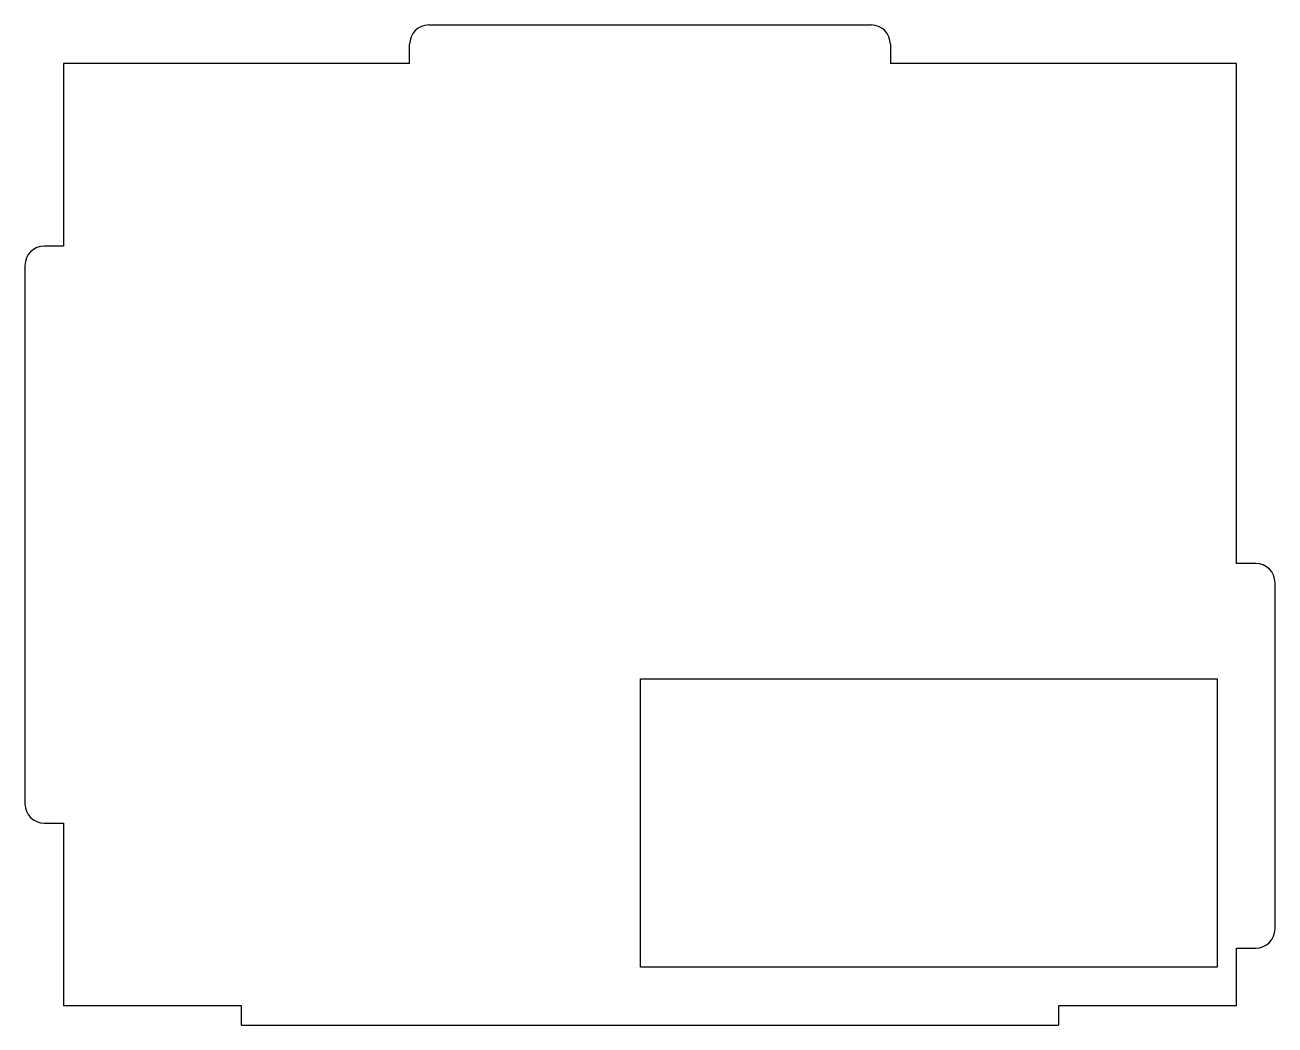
# Model space of a CAD drawing. Header units: millimetres. Extents: x -65 to 65, y -50 to 54.
import ezdxf

# ---------------------------------------------------------------- set-up
doc = ezdxf.new("R2010")
doc.units = ezdxf.units.MM

msp = doc.modelspace()

# ---------------------------------------------------------------- linework, layer by layer
at = {"color": 7, "linetype": 'Continuous', "lineweight": 25}
for p, q in [((-23, 54), (23, 54)), ((-25, 50), (-25, 52)), ((25, 52), (25, 50)), ((-61, 50), (-61, 31)), ((-25, 50), (-61, 50)), ((61, 50), (25, 50)), ((61, -2), (61, 50)), ((-61, 31), (-63, 31)), ((-65, 29), (-65, -27)), ((63, -2), (61, -2)), ((65, -40), (65, -4)), ((-1, -14), (59, -14)), ((-1, -44), (-1, -14)), ((59, -14), (59, -44)), ((-63, -29), (-61, -29)), ((-61, -29), (-61, -48)), ((61, -42), (63, -42)), ((61, -48), (61, -42)), ((59, -44), (-1, -44)), ((-42.5, -48), (-61, -48)), ((-42.5, -50), (-42.5, -48)), ((61, -48), (42.5, -48)), ((42.5, -48), (42.5, -50)), ((-42.5, -50), (42.5, -50))]:
    msp.add_line(p, q, dxfattribs=at)
for centre, start, end in [((-23, 52), 90, 180), ((23, 52), 0, 90), ((-63, 29), 90, 180), ((63, -4), 0, 90), ((-63, -27), 180, 270), ((63, -40), 270, 0)]:
    msp.add_arc(centre, 2, start, end, dxfattribs=at)

doc.saveas('drawing.dxf')
